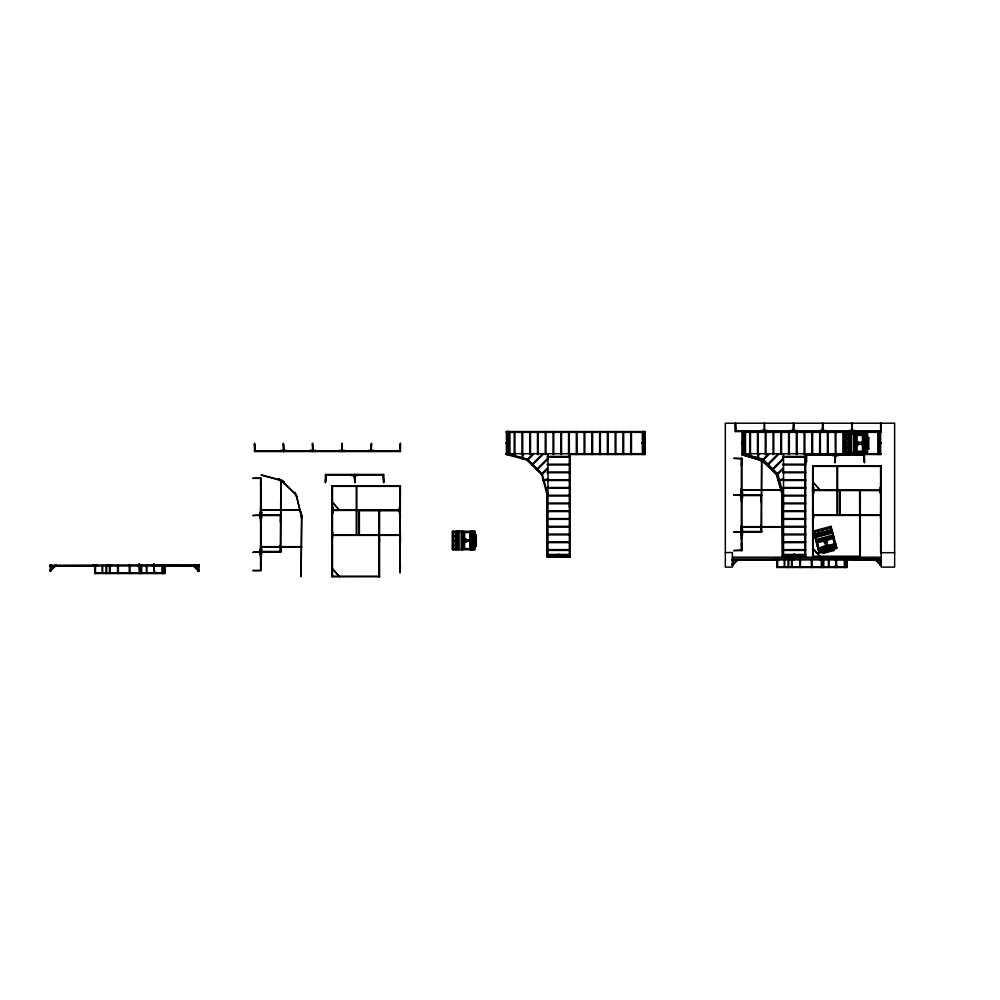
<?xml version="1.0" encoding="UTF-8"?>
<svg xmlns="http://www.w3.org/2000/svg" width="1000" height="1000" viewBox="0 0 1000 1000"><rect width="100%" height="100%" fill="white"/><g stroke="black" fill="none" stroke-linecap="round" stroke-linejoin="round"><path stroke-width="1.5" d="M472.975 549.113L472.987 531.337M570.112 454.487L570.112 557.2L547.2 557.2L547.2 495.262L541.737 474.875L526.812 459.95L506.425 454.487L506.425 453.7L645.113 453.7L645.113 454.487L568.55 454.487L568.55 431.562M507.2 432.388L506.425 431.562L645.113 431.562L645.113 454.487M575.763 454.487L575.763 453.7M575.763 432.35L575.763 431.562M644.338 432.388L645.113 431.562M805.662 495.262L782.75 495.262L777.288 474.875L762.35 459.95L741.963 454.487L741.963 453.7L880.65 453.7L880.65 454.487L804.087 454.487L804.087 431.562M742.75 432.388L741.963 431.562L741.95 454.487L746.587 454.487M819.225 548.475L819.587 548.55M828.025 546.263L828.325 546.75M865.438 451.925L865.438 434.15M198.975 564.763L50.287 565.237M141.05 573.325L141.25 573.2M153.562 565.237L153.212 565.862L153.2 565M198.113 564.95L198.8 565.237M198.975 570.413L198.113 570.812L192.662 565.363L193.212 564.812L198.975 570.413L198.113 570.388M732.412 564.525L733.15 564.738L738.587 559.3M800.337 566.962L800.188 566.675M823.138 567.05L823.612 567.05M823.612 559.425L823.075 558.888M463.95 533.062L463.812 532.4M464.05 548.413L464.025 548.3M817.725 541.8L817.788 542.25M826.513 539.575L825.85 539.65L826.5 539.888M832.738 538.212L832.9 538.075M856.3 442.587L856.488 442.475M856.488 451.375L856.462 451.012M828.138 546.237L827.588 546.838M863.75 435.75L863.5 435L863.65 435.887M863.088 442.512L863.425 442.75M863.612 451.1L863.725 451.3M825.962 546.8L826.375 547.325L824.412 540.925L817.663 542.725L818.988 549.138L819.762 548.787M834.362 544.562L835.088 544.825L834.4 544.7M824.112 539.913L817.35 541.587M856.5 435.475L856.188 435.2M856.275 444.125L856.525 444.762M509.35 454.487L509.925 455.412L509.312 454.65M744.9 454.487L745.462 455.412L744.862 454.65M261.175 475.288L281.575 480.15L296.388 495.05L281.15 480.637L261.438 474.762M281.3 480.075L281.425 480.712M521.562 458.537L522.85 453.713L523.6 453.913L522.312 458.738M757.1 458.537L758.4 453.713L759.15 453.913L757.85 458.738M761.912 460.675L777.15 475.087L762.062 460.112M863.625 443.9L863.725 444.487M117.812 572.712L118.075 572.925M146.5 572.75L146.788 572.75M154.8 565.013L154.725 565.862M776.925 559.438L777 560.288L777.15 558.75M784.325 566.712L784.538 566.712M790.962 559.325L791.038 559.325M788.425 566.675L788.637 567.175M811.513 566.675L811.725 566.675M828.587 566.712L828.8 566.712M109.637 564.85L109.562 565.975M50.287 570.538L55.95 564.788L56.5 565.337L50.287 570.8M50.45 570.475L51.062 570.388M106.225 572.888L106.412 572.888M296.188 494.85L301.175 515.425L296.363 495.225M526.812 459.95L533.025 453.725L533.575 454.275L527.362 460.5M531.613 464.75L542.663 453.7L543.212 454.25L532.163 465.3M536.425 469.55L547.35 458.625L547.9 459.175L536.975 470.1M541.188 474.325L547.388 468.113L547.938 468.663L541.737 474.875M762.35 459.95L768.575 453.725L769.125 454.275L762.9 460.5M767.163 464.75L778.213 453.7L778.763 454.25L767.712 465.3M771.963 469.55L782.9 458.625L783.45 459.175L772.513 470.1M776.737 474.325L782.938 468.113L783.487 468.663L777.288 474.875M776.538 475.3L782.5 495.312L776.95 474.888M860.312 490.012L860.312 556.8L812.675 556.8L812.675 465.775L881.2 465.8L881.2 558.75L732.525 558.925M736.95 559.837L732.675 564.275M51.062 564.95L50.225 564.85M864.112 434.75L864.087 434.15M50.287 564.925L50.287 571.388L51.062 571.388L51.062 564.788M301.663 515L301.1 576.763L301.688 515.087M543.138 480.125L547.962 478.825L548.162 479.575L543.35 480.875M547 494.513L547.2 495.262L570.112 495.262M863.162 435.425L857.087 435.4L857.087 442.388L863.35 442.413M470.712 541.512L471.325 541.25L464.625 541.487L464.637 548.475L471.3 548.75L470.712 548.45M778.688 480.125L783.512 478.825L783.713 479.575L778.888 480.875M782.537 494.513L782.75 495.262M831 526.337L813.263 531.087L819.175 553.138L836.912 548.387L831 526.337L831.213 527.087L813.462 531.838M813.612 532.4L831.363 527.65M814.125 534.312L831.875 529.562M814.275 534.875L832.025 530.125M814.475 535.625L832.225 530.875M814.825 536.925L832.575 532.163M815.025 537.675L832.775 532.913M815.575 539.712L833.312 534.963M815.775 540.462L833.525 535.712M815.975 541.213L833.725 536.462M825.95 539.275L832.712 537.487M816.175 541.962L833.925 537.212M823.763 540.712L829.663 539.138M823.962 541.462L826.912 540.675M824.075 541.862L827.025 541.062M824.275 542.612L827.237 541.812M817.475 546.8L816.338 540.312L819.412 551.725L819.2 550.975M822.212 546.75L828.125 545.163M817.875 548.288L835.6 543.488M818.025 548.8L835.75 544.05L819.5 548.45M818.025 548.85L818.225 549.6M835.4 545L818.25 549.625M818.288 549.812L819.05 550.413M818.4 550.188L836.125 545.438M818.487 550.562L836.225 545.812M818.637 551.125L836.375 546.362M821.988 550.875L833.35 547.825M818.838 551.875L836.575 547.125M818.975 552.388L836.712 547.638M822.525 552.9L833.888 549.862M791.725 558.812L791.787 560.288L791.875 558.812M864.1 451.863L864.087 452.525M813.263 465.8L813.263 556.8M880.612 465.8L880.625 552.712L894.638 552.688M399.85 485.737L399.862 572.675L400.438 485.763L331.912 485.763L331.912 576.788L379.55 576.763L379.55 509.975M812.663 487.287L812.7 493.113L812.663 487.287L813.85 487.287L813.85 493.125L812.688 493.125M331.9 507.262L331.938 513.088L331.9 507.262L333.088 507.25L333.088 513.088L331.925 513.088M812.688 517.987L813.85 517.913L813.275 512.087M859.725 556.812L859.613 490.588M378.963 576.775L378.85 510.562M735.275 424.275L735.688 431.562M793.737 424.288L793.325 431.562M822.862 424.288L822.45 431.562M851.762 424.288L851.762 431.388M881.2 424.288L880.788 431.562M735.275 430.975L881.2 430.975M506.413 431.938L507.188 431.938M508.387 431.95L509.162 431.95M642.35 431.95L643.125 431.95M644.338 431.95L645.113 431.95M741.95 431.938L742.738 431.938M743.938 431.95L744.712 431.95M877.9 431.95L878.675 431.95M879.875 431.95L880.65 431.95M506.413 432.137L507.188 432.137M508.387 432.15L509.162 432.15M642.35 432.15L643.125 432.15M644.338 432.15L645.113 432.15M741.95 432.137L742.738 432.137M743.938 432.15L744.712 432.15M877.9 432.15L880.65 432.15M506.425 432.35L645.113 432.35M741.963 432.35L877.9 432.35L877.9 431.562L877.9 454.487M508.387 432.388L509.162 432.388M643.125 432.388L642.35 431.562L642.35 454.487M743.938 432.388L744.712 432.388M879.875 432.388L880.65 431.562L880.65 454.487M866.225 434.738L848.625 434.15L848.625 452.525M845.475 434.925L848.625 434.938M865.487 437.45L868.75 437.45L868.75 449.225L864.862 449.062M846.062 438.363L848.037 438.363M865.487 438.237L868.75 438.237M845.475 439.288L848.625 439.288M506.413 442.438L507.188 442.438M642.35 442.45L643.125 442.45M644.338 442.45L645.113 442.45M741.95 442.438L742.738 442.438M743.938 442.45L744.712 442.45M879.875 442.45L880.65 442.45M506.413 442.738L509.162 442.738M642.35 442.738L645.113 442.65M741.95 442.738L744.712 442.738M877.9 442.738L880.65 442.738M845.475 442.962L848.625 442.962M866.062 442.95L868.175 442.95M506.413 443.312L507.188 443.312M508.387 443.325L509.162 443.325M642.35 443.325L643.125 443.325M644.338 443.325L645.113 443.325M741.95 443.312L742.738 443.312M743.938 443.325L744.712 443.325M877.9 443.325L878.675 443.325M879.875 443.325L880.65 443.325M506.413 443.425L508.387 443.413M642.35 443.425L645.113 443.425M741.95 443.425L744.712 443.425M878.675 443.413L880.65 443.425M506.413 443.625L507.188 443.625M642.35 443.638L643.125 443.638M644.338 443.638L645.113 443.638M741.95 443.625L742.738 443.625M743.938 443.638L744.712 443.638M845.475 443.738L848.625 443.738M866.062 443.725L868.175 443.725M879.875 443.638L880.65 443.638M254.513 444.25L254.925 451.525M283.438 444.25L283.85 451.525M312.575 444.25L312.975 451.525M371.4 444.25L371.025 451.525M400.438 444.25L400.025 451.525M863.35 444.275L857.087 444.3L857.087 451.287L863.162 451.262M845.475 447.325L848.625 447.325M845.475 448.113L848.625 448.088M865.487 448.45L868.75 448.45M254.513 450.938L400.438 450.938M854.412 451.925L866.225 451.925M506.413 453.9L507.188 453.9M508.387 453.913L509.162 453.913M642.35 453.913L643.125 453.913M644.338 453.913L645.113 453.913M741.95 453.9L742.738 453.9M743.938 453.913L744.712 453.913M877.9 453.913L878.675 453.913M879.875 453.913L880.65 453.913M506.413 454.1L507.188 454.1M508.387 454.113L509.162 454.113M642.35 454.113L643.125 454.113M644.338 454.113L645.113 454.113M741.95 454.1L742.738 454.1M743.938 454.113L744.712 454.113M877.9 454.113L878.675 454.113M879.875 454.113L880.65 454.113M506.413 431.562L506.413 454.487L511.05 454.487M806.2 455.062L864.45 455.062M570.112 456.425L547.2 456.425L547.2 457.2L570.112 457.2M805.662 456.425L782.75 456.425L782.75 457.2L805.662 457.2M741.65 458.913L733.6 458.338L741.95 458.338L741.95 550.575L733.6 550.575L741.65 549.987M806.688 461.763L806.312 454.487M835.113 461.763L835.525 454.487M864.45 461.763L864.038 454.487M806.2 462.825L806.6 454.487M570.112 464.188L547.2 464.188L547.2 464.963L570.112 464.963M805.662 464.188L782.75 464.188L782.75 464.963L805.662 464.963M741.363 465.438L741.775 458.338M812.675 466.375L881.2 466.375M570.112 471.962L547.2 471.962L547.2 472.738L570.112 472.738M805.662 471.962L782.75 471.962L782.75 472.738L805.662 472.738M812.675 472.875L813.088 465.775M880.612 472.875L881.025 465.775M325.438 475.025L383.688 475.025M570.112 479.725L547.2 479.725L547.2 480.5L570.112 480.5M805.662 479.725L782.75 479.725L782.75 480.5L805.662 480.5M325.525 481.725L325.838 474.45M354.762 481.725L354.35 474.45M383.688 481.725L383.275 474.45M812.675 483.312L812.675 497.1M880.612 483.512L881.025 490.613M260.6 485.4L261.012 478.3L252.838 478.3L261.188 478.3L261.188 570.538L252.838 570.538L260.887 570.538L260.6 563.425M331.912 486.35L400.438 486.35M881.2 487.287L880.037 487.287L880.037 493.125L881.2 493.125M570.112 487.488L547.2 487.488L547.2 488.263L570.112 488.263M805.662 487.488L782.75 487.488L782.75 488.263L805.662 488.263M741.363 488.325L741.363 502.125M741.363 489.787L781.025 489.787L741.363 490.375M813.85 489.913L880.9 490.012L881.2 497.287M812.675 490.4L819.163 489.812L812.975 490.4M813.85 490.5L881.2 490.588M331.912 492.837L332.325 485.737M399.85 492.837L400.262 485.737M741.95 495.025L733.6 494.938L741.65 495.525M742.525 494.975L761.65 494.975M742.525 495.562L761.65 495.562M547.2 496.037L570.112 496.037M782.75 496.037L805.662 496.037M761.062 502.075L761.35 495.525M547.2 503.025L570.112 503.025M782.75 503.025L805.662 503.025M331.912 503.275L331.912 517.062M399.85 503.475L400.262 510.575M547.2 503.8L570.112 503.8M782.75 503.8L805.662 503.8M569.338 506.325L570.112 506.325M782.775 506.325L783.55 506.325M569.338 506.337L570.112 506.337M782.775 506.337L783.55 506.337M400.438 507.25L399.275 507.25L399.275 513.088L400.438 513.088M260.6 508.3L260.6 522.087M812.675 508.288L812.675 522.05M880.612 508.288L881.025 515.4M260.6 509.762L300.262 509.762L260.6 510.337M333.088 509.875L400.15 509.975M331.912 510.387L399.275 510.462M358.787 510.562L400.438 510.562M547.2 510.788L570.112 510.788M782.75 510.788L805.662 510.788M547.2 511.575L570.112 511.575M782.75 511.575L805.662 511.575M880.625 512.375L880.625 518.2M813.85 514.812L880.037 514.812M261.188 514.987L252.838 515.487L261.188 515.4M261.762 514.938L280.887 514.938M881.2 515.125L881.2 522.238M280.887 515.35L274.413 514.9M813.85 515.4L880.037 515.4M261.762 515.525L280.887 515.525M400.438 517.25L400.025 510.15M547.2 518.562L570.112 518.562M782.75 518.562L805.662 518.562M547.2 519.338L570.112 519.338M782.75 519.338L805.662 519.338M280.3 522.05L280.587 514.9M761.062 524.975L761.475 532.075M741.363 525.225L741.363 539.025M547.2 526.325L570.112 526.325M782.75 526.325L805.662 526.325M741.363 526.688L782.45 526.688M547.2 527.1L570.112 527.1M782.75 527.1L805.662 527.1M741.363 527.275L782.45 527.275M331.912 528.25L331.912 542.013M399.85 528.25L400.262 535.363M742.525 531.487L761.65 531.487M761.65 531.663L755.175 532.25L761.35 531.663M473.775 531.925L456.163 531.337L456.163 549.712M741.95 531.925L733.6 531.838L741.65 532.413M332.512 532.05L332.512 537.875M453.013 532.112L456.163 532.112M742.525 532.075L761.65 532.075L761.65 460.65L761.062 532.25M399.862 532.337L399.862 538.162M470.775 532.562L464.625 532.587L464.625 539.575L471.3 539.85L470.712 539.55M880.612 533.088L881.025 540.188M547.2 534.1L570.112 534.1M782.75 534.1L805.662 534.1M473.025 534.637L476.3 534.637L476.3 546.413L473.025 546.413M333.088 534.775L399.275 534.775M547.2 534.875L570.112 534.875M782.75 534.875L805.662 534.875M400.438 535.087L400.438 542.2M333.088 535.363L399.275 535.363M473.025 535.413L476.3 535.413M453.013 535.7L456.163 535.7M453.013 536.475L456.163 536.475M453.013 540.15L456.163 540.15M473.612 540.138L475.712 540.138M453.013 540.925L456.163 540.925M473.612 540.913L475.712 540.913M547.2 541.862L570.112 541.862M782.75 541.862L805.662 541.862M379.55 542.025L379.137 534.925M547.2 542.638L570.112 542.638M782.75 542.638L805.662 542.638M741.363 543.462L741.775 550.575M453.013 544.513L456.163 544.513M280.3 544.938L280.587 552.212L274.413 552.212L280.887 551.625M260.6 545.188L260.6 558.987M453.013 545.275L455.588 545.475M473.025 545.638L476.3 545.638M880.625 545.6L881.025 552.712M260.6 546.663L301.688 546.663M881.2 546.862L880.788 539.75M260.6 547.238L301.688 547.238M453.013 548.913L456.163 548.913M461.95 549.113L473.775 549.113M547.2 549.625L570.112 549.625M782.75 549.625L805.662 549.625M812.675 549.725L813.088 556.825M547.2 550.4L570.112 550.4M782.75 550.4L805.662 550.4M261.762 551.45L280.887 551.45M261.188 551.888L252.838 552.375L260.887 551.8M261.762 552.038L280.887 552.038L280.887 480.613L280.3 552.212M725.337 552.525L732.362 552.525L732.362 567.125L725.337 567.125L725.337 423.212L894.638 423.212L894.638 567.112L881.2 567.112L880.975 560.363M399.85 553.05L400.262 560.15M547.188 554.45L570.112 554.45M782.738 554.45L805.662 554.45M547.087 555.225L570.112 555.225M782.638 555.225L805.662 555.225M547.975 555.413L569.338 555.413M783.525 555.413L804.875 555.413M812.675 556.225L860.312 556.225M547.087 556.425L570.112 556.425M781.862 556.4L805.662 556.425M732.362 557.188L881.2 557.188M880.312 558.875L880.9 558.75M732.362 560.688L733.15 560.688M880.2 560.688L880.975 560.688M732.362 563.4L733.15 563.4M880.2 563.4L880.975 563.4M732.362 564.35L733.15 564.35M732.362 564.763L733.15 564.763M880.2 564.763L880.975 564.763M732.337 565.35L733.15 565.35L733.15 558.75M881.062 565.363L880.2 565.35L880.312 558.75M399.862 565.562L400.262 572.675M152.162 565.363L199.15 565.95L50.025 565.95L97.013 565.95L97.013 564.788M50.287 566.725L51.062 566.725M198.113 566.725L198.888 566.725M400.438 566.825L400.025 559.725M776.762 566.9L845.113 566.9M846.287 566.9L847.062 566.9M50.287 569.438L51.062 569.438M198.113 569.438L198.888 569.438M331.912 569.688L332.325 576.788M378.975 569.663L379.375 576.763M198.113 570.8L198.888 570.8M102.525 572.75L102.3 572.75M129.713 572.712L129.5 572.712M94.675 572.938L163.025 572.938M164.2 572.938L164.975 572.938M331.912 576.188L379.55 576.188M742.738 453.7L762.987 459.325L777.913 474.25L783.525 495.262M507.188 453.7L527.438 459.325L542.362 474.25L547.975 495.262M759.513 459.312L764.55 462.225M278.75 479.275L283.788 482.188M876.388 559.862L880.75 564.225L880.2 564.775L874.75 559.325M777.95 474.475L762.738 459.263L741.95 453.7L741.963 454.487M542.413 474.475L527.188 459.263L506.413 453.7L506.425 454.487M199.013 564.963L198.888 571.388L198.113 571.388L198.113 564.788M834.525 544.375L833.012 538.612L826.263 540.438L827.862 546.487M792.775 559.325L792.7 559.325M109.175 565.35L109.1 565.35M831.462 530.275L836.012 547.275M830.462 527.288L831.325 530.312M832.625 535.35L833.8 539.763M834.587 542.712L835.775 547.125M833.2 547.263L834.038 550.425L822.675 553.462L821.825 549.675M832.45 547.463L833.288 550.625M827 528.212L827.812 531.25M826.25 528.413L827.062 531.45M822.7 529.362L823.512 532.4M828.037 549.25L828.587 551.275M821.95 529.562L822.763 532.6M827.288 549.45L827.837 551.475M818.475 530.487L819.3 533.525M817.725 530.7L818.562 533.725M822.588 550.112L823.425 553.263M814.237 531.625L815.025 534.675M815.212 535.288L816.4 539.7M881.2 423.212L881.2 431.562L735.275 431.562L735.275 423.212M880.975 556.663L880.975 565.35M880.612 423.212L880.612 430.975M879.875 454.487L879.875 431.463L878.675 431.463L878.675 454.487M868.175 437.45L868.175 449.225M867 431.562L867 434.613M866.762 434.15L866.762 452.525M866.225 431.562L866.225 452.525M866.062 437.45L866.062 449.225M864.862 434.15L864.862 452.525M864.475 434.15L864.475 452.5M864.45 454.487L864.45 462.825L863.863 455.062M863.863 434.738L863.863 451.938M863.088 437.238L863.088 451M863.037 434.15L863.037 452.5M862.463 434.15L862.463 452.5M862.138 441.812L862.138 444.875M859.237 431.562L859.237 434.613M858.675 441.812L858.675 444.875M858.462 431.562L858.462 434.613M857.9 441.812L857.9 444.875M857.5 441.825L857.5 444.875M856.712 441.825L856.712 444.875M855.962 434.15L855.962 452.525M855.188 434.15L855.188 452.525M854.875 431.562L854.875 430.4L849.05 430.4L849.05 431.562M854.412 434.15L854.412 452.525M853.625 434.15L853.625 452.525M852.25 423.212L852.25 430.4M851.663 423.212L851.787 431.562M851.575 430.975L851.513 452.525M850.7 431.562L850.738 452.525M849.4 434.15L849.4 452.525M848.037 434.15L848.037 452.525M847.062 559.325L847.062 567.487L776.762 567.487L776.762 558.75M846.862 559.325L846.862 566.9M846.287 559.325L846.287 567.487M846.062 434.15L846.062 452.525M845.475 434.15L845.475 452.525M845.138 566.562L845.138 567.413M845.113 559.325L845.113 567.487M844.375 559.325L844.338 567.487M843.7 431.562L843.7 454.487M842.925 431.562L842.925 454.487M840.138 490.012L840.138 515.363M839.55 490.012L839.55 515.363M838.238 454.487L838.238 455.65L832.412 455.65L832.412 454.487M838.125 567.487L838.225 566.312L834.338 566.312L834.338 567.487M837.613 465.8L837.613 515.4M837.025 465.8L837.025 515.4M836.575 558.975L836.575 567.487M835.987 558.975L836.125 567.487M835.938 431.562L835.938 454.487M835.888 558.75L835.8 567.487M835.612 455.65L835.025 462.825L835.113 454.487M835.163 431.562L835.325 455.062M834.338 558.75L834.338 559.913M834.237 559.325L881.237 559.913L732.1 559.913L779.1 559.913L779.1 558.75M829 559.325L829 566.9M828.413 559.325L828.413 566.9M828.175 431.562L828.175 454.487M827.387 431.562L827.387 454.487M825.562 431.562L825.562 430.4L819.737 430.4L819.625 454.487M823.763 558.75L823.763 567.487M823.462 558.75L823.462 559.913L819.587 559.913L819.587 558.75M822.95 423.212L822.65 430.975M822.975 558.75L822.975 567.487M822.362 423.212L822.362 430.4M821.812 558.162L821.912 567.487M821.237 558.162L821.363 567.487M820.4 431.562L820.4 454.487M812.638 431.562L812.638 454.487M812.113 558.75L812.113 567.487M811.862 431.562L811.862 454.487M811.325 558.75L811.325 567.487M805.662 454.487L805.662 557.2M805.275 554.45L805.275 555.225M805.075 554.45L805.075 555.225M805.088 556.425L805.075 557.2M804.862 431.562L804.875 557.2M800.45 558.75L800.45 567.487M799.675 558.75L799.675 567.487M797.1 431.562L797.1 454.487L796.325 454.487L796.325 431.562M796.438 431.562L796.438 430.4L790.612 430.4L790.612 431.562M794.8 554.45L794.8 555.225M794.488 555.225L794.488 554.45L794.488 557.2M793.913 554.45L793.913 555.225M793.913 556.425L793.913 557.2M793.825 423.212L793.737 431.562M793.812 554.45L793.812 556.425M793.763 558.75L793.763 559.913L789.875 559.913L789.875 558.75M793.612 554.45L793.612 555.225M793.238 423.212L793.238 430.4M792.113 559.913L792.113 567.487M791.525 559.913L791.525 566.9M789.338 431.562L789.338 454.487L788.562 454.487L788.562 431.562M788.8 558.75L788.8 567.487M788.025 558.75L788.025 567.487M784.775 559.325L784.775 566.9M784.2 559.325L784.2 566.9M783.525 453.7L783.55 557.2M783.312 554.45L783.325 557.2M783.112 554.45L783.112 555.225M783.125 556.425L783.125 557.2M782.775 494.137L782.75 557.2M782.45 495.188L782.45 556.8L781.862 495.188M781.562 431.562L781.562 454.487L780.788 454.487L780.788 431.562M777.537 558.75L777.537 567.487M777.35 559.913L777.35 566.9M775.987 558.75L775.987 559.913M775.212 558.987L775.212 559.913M773.8 431.562L773.8 454.487L773.025 454.487L773.025 431.562M767.312 431.562L767.312 430.4L761.488 430.4L761.488 431.562M766.038 431.562L766.038 454.487L765.263 454.487L765.263 431.562M764.688 423.212L764.6 431.562M764.112 423.212L764.2 431.562M758.3 430.975L758.263 454.487L757.487 454.487L757.487 431.562M750.5 431.562L750.5 454.487L749.725 454.487L749.725 431.562M745.487 431.562L745.487 454.487M743.938 454.487L743.938 431.463L742.738 431.463L742.738 454.487M741.363 458.338L741.363 550.575M735.863 423.212L735.863 430.975M644.338 454.487L644.338 431.463L643.125 431.463L643.125 454.487M631.462 431.562L631.462 454.487M630.688 431.562L630.688 454.487M623.688 431.562L623.688 454.487M622.913 431.562L622.913 454.487M615.925 431.562L615.925 454.487M615.15 431.562L615.15 454.487M608.162 431.562L608.162 454.487M607.388 431.562L607.388 454.487M600.388 431.562L600.388 454.487M599.612 431.562L599.612 454.487M592.625 431.562L592.625 454.487M591.85 431.562L591.85 454.487M584.862 431.562L584.862 454.487M584.075 431.562L584.075 454.487M577.087 431.562L577.087 454.487M576.312 431.562L576.312 454.487M569.738 554.45L569.738 555.225M569.738 556.425L569.738 557.2M569.525 554.45L569.525 555.225M569.525 556.425L569.538 557.2M569.325 431.562L569.338 557.2M561.55 431.562L561.55 454.487L560.775 454.487L560.775 431.562M559.25 554.45L559.25 555.225M559.263 556.425L559.263 557.2M559.05 554.45L558.95 557.2M558.362 554.45L558.362 557.2M558.062 554.45L558.062 555.225M558.075 556.425L558.075 557.2M553.787 431.562L553.787 454.487L553.013 454.487L553.013 431.562M547.975 453.7L547.975 557.2M547.775 554.45L547.775 555.225M547.788 556.425L547.788 557.2M547.575 554.45L547.575 555.225M547.575 556.425L547.575 557.2M547.238 492.612L547.238 557.2M546.025 431.562L546.025 454.487L545.25 454.487L545.25 431.562M538.25 431.562L538.25 454.487L537.475 454.487L537.475 431.562M530.487 431.562L530.487 454.487L529.712 454.487L529.712 431.562M522.725 431.562L522.725 454.487L521.95 454.487L521.95 431.562M514.95 431.562L514.95 454.487L514.175 454.487L514.175 431.562M509.938 431.562L509.938 454.487M508.387 454.487L508.387 431.463L507.188 431.463L507.188 454.487M475.712 534.637L475.712 546.413M474.3 531.337L474.3 549.712M473.75 531.337L473.775 549.712M473.612 534.637L473.612 546.413M472.413 531.337L472.413 549.712M472.025 531.337L472.025 549.688M471.438 531.337L471.438 549.688M470.588 531.337L470.588 549.688M470.45 532.587L470.45 548.475M470 531.337L470.05 549.712M469.688 539L469.688 542.062M466.225 539L466.225 542.062M465.45 539L465.45 542.062M465.037 539L465.037 542.062M464.263 539L464.263 542.062M463.5 539L463.5 542.062M463.438 532.587L463.462 539.575M463.462 541.487L463.438 548.475M462.725 531.337L462.725 549.712M461.95 531.337L461.95 549.712M461.175 531.337L461.175 549.712M459.062 531.337L459.062 549.712M458.275 531.337L458.275 549.712M456.938 531.337L456.938 549.712M455.588 531.337L455.588 549.712M453.6 531.337L453.6 549.712M453.013 531.337L453.013 549.712M399.85 450.938L400.438 443.175L400.438 451.525L254.513 451.525L254.513 443.175L255.1 450.938M383.1 475.025L383.688 482.8L383.688 474.45L325.438 474.45L325.438 482.8L326.012 475.025M374.113 451.525L374.113 450.363L368.288 450.363L368.288 451.525M371.4 451.35L371.488 443.175L370.9 450.363M359.375 509.975L359.375 535.325M358.787 509.975L358.787 535.325M357.475 474.45L357.475 475.613L351.65 475.613L351.65 474.45M356.85 485.763L356.85 535.363M356.262 485.763L356.262 535.363M354.762 474.45L354.85 482.8L354.263 475.613M344.812 451.525L344.812 450.363L338.988 450.363L338.988 451.525M342.062 451.525L342.188 443.175L341.688 451.525M338.4 510.363L332.212 510.363M332.5 485.763L332.5 576.763M315.675 451.525L315.675 450.363L309.85 450.363L309.85 451.525M313.062 450.363L312.475 443.175L312.562 451.525M286.55 451.525L286.55 450.363L280.725 450.363L280.725 451.525M283.938 450.363L283.35 443.175L283.438 451.525M260.6 478.3L260.6 570.538M164.975 564.788L164.975 573.525L94.675 573.525L94.675 564.788M164.775 565.363L164.775 572.938M164.2 564.788L164.2 573.525M163.025 564.788L163.025 573.525M162.45 565.363L162.45 572.938M162.25 564.788L162.25 573.525M156.137 564.788L156.137 565.95M156.037 573.525L156.137 572.35L152.162 572.938M155.363 564.788L155.363 565.95M154.588 564.788L154.6 565.988M154.588 572.938L153.9 563.65L154.1 572.938M153.812 564.788L153.713 573.525M152.25 564.788L152.25 565.95M146.912 565.363L146.912 572.938M146.337 565.363L146.337 572.938M141.675 564.788L141.675 573.525M141.375 564.788L141.375 565.95L137.5 565.95L137.5 564.788M140.9 564.788L140.9 573.525M139.925 573.525L139.15 563.65L139.275 573.525M130.025 564.788L130.025 573.525M129.238 564.788L129.238 573.525M118.375 564.788L118.375 573.525M117.587 564.788L117.587 573.525M111.675 564.788L111.675 565.95L107.788 565.95L107.788 564.788M110.025 565.95L110.025 573.525M109.562 564.788L109.637 565.975M109.438 565.95L109.438 572.938M106.725 564.788L106.725 573.525M105.938 564.788L105.938 573.525M102.688 565.363L102.688 572.938M102.112 565.363L102.112 572.938M95.463 564.788L95.463 573.525M95.262 565.95L95.262 572.938M95.062 564.788L95.062 566.025L94.913 564.788M93.9 564.788L93.9 565.95M93.125 564.788L93.125 565.95M509.162 431.562L509.162 454.487L509.162 431.562M744.712 431.562L744.712 454.487L744.712 431.562M742.087 454.762L762.188 460.75L742.087 454.762M110.538 565.013L110.463 565.862L110.538 565.013M279.037 478.775L278.45 479.787L283.5 482.7L284.088 481.688L279.037 478.775M759.8 458.812L759.212 459.812L764.262 462.725L764.85 461.725L759.8 458.812M332.5 502.413L339.45 510.188L332.5 502.413M332.5 568.812L339.45 576.6L332.5 568.812M813.263 482.45L820.212 490.225L813.263 482.45M813.263 548.85L820.212 556.638L813.263 548.85M294.825 492.45L297.225 497.788L294.825 492.45M775.588 472.488L777.987 477.825L775.588 472.488M301.112 512.137L301.55 517.975L301.112 512.137M781.875 492.175L782.312 498.013L781.875 492.175M813.225 512.163L812.688 518.288L813.225 512.163M881.162 512.45L880.625 518.288L881.162 512.45M332.475 532.125L331.925 538.25L332.475 532.125M400.412 532.413L399.862 538.25L400.412 532.413M867.537 434.15L844.7 434.15L844.7 452.525L867.537 452.525L867.537 434.15M848.625 451.725L845.475 451.725L848.625 451.75M742.525 492.312L740.788 492.312L740.788 498.137L742.525 498.137L742.525 492.312M261.762 512.275L260.025 512.275L260.025 518.112L261.762 518.112L261.762 512.275M742.525 529.212L740.788 529.212L740.788 535.037L742.525 535.037L742.525 529.212M475.075 531.337L452.238 531.337L452.238 549.712L475.075 549.712L475.075 531.337M261.762 549.175L260.025 549.175L260.025 555L261.762 555L261.762 549.175"/></g></svg>
